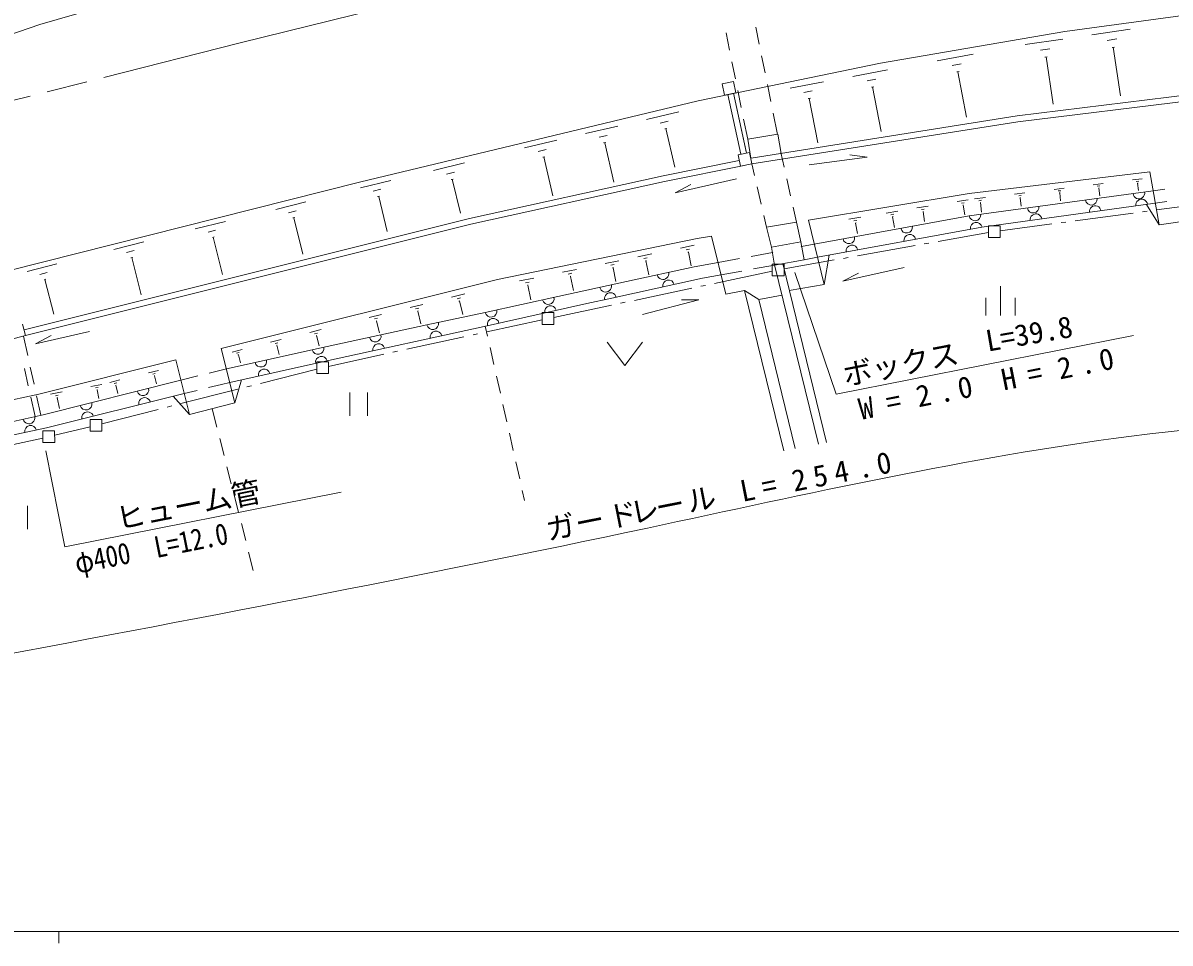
# Model space of a CAD drawing. Units: millimetres, scale not verified. Extents: x 40000 to 680000, y 20000 to 380000.
# Drawn here: x 164950 to 262869, y 204000 to 282538 of the extents above; entities that cross this region are included whole.
import ezdxf
from ezdxf.enums import TextEntityAlignment as Align

# ---------------------------------------------------------------- set-up
doc = ezdxf.new("R2010")
doc.units = ezdxf.units.MM
doc.header["$LTSCALE"] = 1000
doc.linetypes.add('CHAIN', pattern=[18.5, 12, -1.5, 3.5, -1.5])
for name, color, linetype, lineweight in [('M-BGD', 7, 'Continuous', 13), ('M-BMK', 2, 'CHAIN', 13), ('M-BMK-ROW', 30, 'Continuous', 13), ('M-STR-HTXT', 7, 'Continuous', 13), ('M-TTL-BAND', 7, 'Continuous', 13)]:
    doc.layers.add(name, color=color, linetype=linetype, lineweight=lineweight)
doc.styles.add('ＭＳ ゴシック', font='')
doc.styles.get('ＭＳ ゴシック').set_extended_font_data('MS Gothic')

msp = doc.modelspace()

# ---------------------------------------------------------------- linework, layer by layer
at = {"layer": 'M-BGD'}
for p, q in [((166402, 282415), (186167, 288131)), ((276730, 284904), (253891, 281820)), ((166402, 282415), (151955, 277472)), ((227497, 282189), (227798, 280720)), ((256184, 281531), (259458, 282013)), ((224965, 281683), (225266, 280213)), ((253891, 281820), (238141, 279100)), ((250497, 280687), (253711, 281159)), ((257506, 281051), (258327, 281181)), ((251799, 280217), (252600, 280338)), ((257917, 280450), (258117, 280480)), ((258017, 280460), (258629, 276325)), ((238141, 279100), (222581, 275899)), ((225466, 279233), (225767, 277764)), ((227998, 279740), (228299, 278270)), ((242997, 279303), (246061, 279885)), ((252189, 279617), (252390, 279647)), ((252289, 279637), (252892, 275602)), ((235778, 277978), (238742, 278540)), ((244259, 278913), (245030, 279053)), ((244670, 278352), (244860, 278392)), ((244760, 278372), (245492, 274487)), ((225614, 277543), (224633, 277342)), ((224633, 277342), (224834, 276361)), ((225815, 276562), (225614, 277543)), ((228499, 277291), (228800, 275821)), ((230431, 276974), (233295, 277506)), ((237000, 277598), (237741, 277738)), ((224834, 276361), (225815, 276562)), ((225114, 276421), (226218, 271325)), ((225595, 276532), (226708, 271425)), ((225595, 276532), (226678, 271565)), ((225967, 276784), (226268, 275314)), ((231613, 276604), (232324, 276735)), ((237390, 277057), (237581, 277087)), ((237480, 277077), (238203, 273282)), ((264627, 276418), (249828, 274599)), ((193675, 268938), (222581, 275899)), ((231983, 276084), (232164, 276114)), ((232074, 276094), (232796, 272299)), ((264688, 275917), (249888, 274108)), ((218176, 274306), (220949, 274948)), ((226468, 274335), (226818, 272627)), ((227099, 270995), (249808, 274599)), ((229000, 274841), (229371, 273028)), ((212969, 273092), (215743, 273734)), ((219347, 273996), (220038, 274156)), ((219738, 273495), (219908, 273535)), ((219828, 273515), (220591, 270231)), ((227179, 270504), (249888, 274108)), ((207773, 271888), (210526, 272530)), ((214141, 272782), (214832, 272942)), ((214521, 272291), (214702, 272331)), ((214612, 272311), (215394, 268957)), ((226818, 272627), (229401, 273038)), ((227079, 270995), (226818, 272627)), ((229662, 271396), (229401, 273038)), ((208934, 271578), (209625, 271738)), ((226979, 271485), (225997, 271285)), ((225997, 271285), (226198, 270303)), ((227179, 270504), (226979, 271485)), ((229642, 271486), (229927, 270215)), ((235540, 271269), (237022, 271079)), ((199983, 269932), (202646, 270584)), ((209325, 271077), (209495, 271118)), ((209405, 271098), (210177, 267773)), ((219610, 269490), (226098, 270794)), ((219700, 268999), (226518, 270364)), ((226198, 270303), (227179, 270504)), ((227179, 270504), (227410, 269510)), ((232066, 270416), (237022, 271079)), ((201114, 269642), (201785, 269813)), ((203079, 265848), (219600, 269490)), ((261145, 269817), (245715, 267968)), ((261145, 269817), (261928, 265311)), ((163577, 261345), (193675, 268938)), ((193755, 268468), (196358, 269099)), ((194857, 268178), (195507, 268338)), ((201495, 269172), (201665, 269212)), ((201575, 269192), (202287, 266308)), ((203189, 265367), (219700, 268999)), ((220621, 268048), (225848, 269232)), ((220621, 268048), (221953, 268750)), ((227637, 268536), (227976, 267075)), ((230145, 269240), (230473, 267776)), ((252965, 268332), (253836, 268442)), ((256319, 268734), (257170, 268834)), ((256660, 268604), (256870, 268634)), ((256760, 268444), (256820, 268454)), ((256790, 268444), (256871, 267793)), ((259654, 269136), (260475, 269236)), ((259984, 269006), (260194, 269036)), ((260084, 268855), (260134, 268856)), ((260104, 268855), (260185, 268235)), ((262423, 268339), (261426, 268205)), ((195227, 267717), (195398, 267757)), ((195317, 267737), (196050, 264743)), ((245715, 267968), (231998, 265700)), ((244684, 267287), (245635, 267438)), ((245726, 266076), (261426, 268205)), ((246166, 267518), (247117, 267628)), ((246547, 267368), (246777, 267398)), ((249591, 267930), (250482, 268040)), ((249951, 267790), (250171, 267820)), ((250051, 267620), (250111, 267630)), ((250081, 267620), (250172, 266899)), ((253316, 268202), (253536, 268222)), ((253416, 268032), (253476, 268042)), ((253446, 268032), (253526, 267341)), ((186536, 266622), (189109, 267264)), ((187628, 266342), (188268, 266503)), ((230692, 266800), (230976, 265529)), ((238626, 266313), (239628, 266474)), ((241240, 266745), (242211, 266895)), ((241640, 266605), (241881, 266645)), ((241761, 266425), (241821, 266435)), ((241791, 266435), (241921, 265584)), ((245065, 267147), (245305, 267187)), ((245185, 266977), (245245, 266987)), ((245215, 266977), (245346, 266146)), ((246657, 267188), (246717, 267198)), ((246687, 267198), (246777, 266387)), ((246808, 265105), (261607, 267154)), ((261928, 265311), (260856, 267053)), ((261607, 267154), (262604, 267291)), ((165041, 256339), (203069, 265848)), ((165172, 255859), (203189, 265367)), ((179657, 264957), (182231, 265599)), ((187998, 265892), (188159, 265932)), ((188078, 265912), (188851, 262798)), ((228202, 266101), (228433, 265107)), ((230976, 265529), (228433, 265107)), ((230976, 265529), (231338, 263867)), ((231998, 265700), (233332, 260223)), ((232499, 263657), (245726, 266076)), ((235462, 265781), (236464, 265952)), ((235873, 265641), (236123, 265681)), ((235993, 265461), (236063, 265471)), ((236023, 265461), (236184, 264560)), ((239027, 266173), (239287, 266213)), ((239157, 265983), (239227, 266003)), ((239187, 265993), (239348, 265092)), ((261928, 265311), (264912, 265723)), ((180749, 264687), (181400, 264848)), ((228433, 265107), (228834, 263395)), ((232770, 262536), (246808, 265105)), ((172709, 263212), (175262, 263854)), ((181120, 264237), (181280, 264277)), ((181200, 264257), (181992, 261073)), ((205454, 260632), (222516, 264134)), ((221074, 263322), (222246, 263563)), ((223737, 264334), (222516, 264134)), ((223737, 264334), (224941, 259398)), ((228834, 263395), (231348, 263857)), ((231348, 263857), (231629, 262325)), ((231378, 263436), (231458, 263486)), ((231418, 263456), (232499, 263657)), ((173800, 262942), (174431, 263102)), ((174161, 262491), (174321, 262531)), ((174241, 262511), (175044, 259337)), ((217449, 262579), (218621, 262820)), ((217940, 262439), (218231, 262500)), ((221555, 263182), (221855, 263242)), ((221715, 262972), (221785, 262982)), ((221755, 262982), (221996, 261800)), ((226115, 262428), (224289, 262092)), ((228925, 262945), (227099, 262609)), ((229115, 261873), (228834, 263395)), ((228875, 262915), (228965, 262975)), ((231629, 262325), (232770, 262536)), ((233332, 260223), (233761, 262716)), ((165300, 261336), (167853, 261988)), ((211001, 261255), (212193, 261496)), ((214646, 261997), (215817, 262238)), ((215137, 261857), (215427, 261918)), ((215287, 261647), (215367, 261657)), ((215327, 261647), (215568, 260466)), ((216459, 260456), (222236, 261720)), ((218100, 262219), (218171, 262239)), ((218131, 262229), (218381, 261048)), ((222236, 261720), (224289, 262092)), ((227309, 261537), (229095, 261863)), ((229095, 261863), (231629, 262325)), ((229105, 261903), (232847, 246584)), ((229806, 261994), (233538, 246715)), ((234944, 260484), (240171, 261668)), ((166391, 261066), (167022, 261237)), ((166752, 260616), (166912, 260656)), ((166832, 260636), (167584, 257672)), ((205454, 260632), (181875, 254744)), ((207347, 260512), (208558, 260753)), ((211502, 261105), (211792, 261175)), ((211662, 260895), (211732, 260915)), ((211692, 260905), (211943, 259693)), ((215218, 259034), (222948, 260759)), ((222948, 260759), (224540, 261030)), ((224540, 261030), (226326, 261357)), ((234944, 260484), (236275, 261185)), ((207847, 260362), (208148, 260423)), ((208008, 260142), (208088, 260162)), ((208048, 260152), (208299, 258911)), ((210602, 259192), (216459, 260456)), ((226553, 259689), (224941, 259398)), ((226553, 259689), (229893, 246022)), ((226553, 259689), (227775, 258929)), ((230368, 259701), (233332, 260223)), ((248383, 257565), (248382, 260069)), ((197995, 258245), (199086, 258516)), ((201529, 259118), (202661, 259409)), ((202010, 258998), (202290, 259068)), ((202170, 258798), (202240, 258818)), ((202210, 258808), (202491, 257657)), ((204314, 256636), (213085, 258592)), ((204414, 257828), (210602, 259192)), ((213085, 258592), (215218, 259034)), ((217822, 257643), (222658, 258907)), ((221156, 258916), (222658, 258907)), ((229747, 259290), (227775, 258929)), ((227775, 258929), (230874, 246203)), ((247132, 257565), (247131, 259067)), ((249635, 257566), (249634, 259068)), ((194511, 257383), (195562, 257644)), ((198456, 258126), (198736, 258196)), ((198616, 257935), (198686, 257955)), ((198646, 257945), (198917, 256864)), ((199438, 256764), (204414, 257828)), ((164911, 256830), (165172, 255859)), ((190907, 254918), (199438, 256764)), ((191037, 253716), (204314, 256636)), ((194951, 257273), (195212, 257333)), ((195102, 257083), (195172, 257103)), ((195132, 257093), (195392, 256081)), ((204414, 256666), (204607, 255812)), ((165172, 255859), (164210, 255598)), ((164991, 255809), (165358, 254139)), ((166023, 255158), (170639, 256201)), ((166023, 255158), (167355, 255860)), ((189434, 256119), (190396, 256360)), ((189845, 256009), (190085, 256069)), ((189985, 255839), (190045, 255859)), ((190015, 255849), (190236, 254968)), ((181875, 254744), (183048, 250098)), ((182316, 253012), (190907, 254918)), ((182816, 254444), (183677, 254665)), ((186090, 255277), (187001, 255507)), ((186481, 255187), (186701, 255237)), ((186611, 255026), (186661, 255036)), ((186631, 255026), (186832, 254245)), ((204826, 254836), (205156, 253373)), ((214819, 255298), (216322, 253296)), ((216322, 253296), (217823, 255300)), ((177990, 253771), (166295, 250852)), ((177990, 253771), (179163, 249125)), ((182607, 251850), (191037, 253716)), ((183187, 254354), (183397, 254414)), ((183307, 254204), (183357, 254224)), ((183337, 254214), (183507, 253523)), ((165082, 253041), (165405, 251576)), ((165573, 253162), (165895, 251697)), ((175667, 252659), (176518, 252869)), ((180859, 252647), (182316, 253012)), ((166687, 249090), (178431, 252039)), ((170751, 251515), (171672, 251686)), ((172363, 251846), (173234, 252067)), ((172734, 251756), (172954, 251806)), ((176028, 252569), (176238, 252619)), ((176148, 252419), (176208, 252429)), ((176178, 252419), (176348, 251738)), ((178431, 252039), (179889, 252404)), ((181886, 251690), (180784, 251415)), ((181886, 251690), (182607, 251850)), ((183048, 250098), (183598, 252071)), ((205376, 252397), (205705, 250934)), ((166295, 250852), (152558, 247943)), ((166109, 250720), (166476, 249050)), ((166967, 247969), (178712, 250898)), ((167297, 250843), (168308, 251043)), ((167717, 250713), (167968, 250763)), ((171132, 251395), (171362, 251435)), ((171252, 251225), (171312, 251235)), ((171282, 251235), (171432, 250474)), ((172854, 251596), (172914, 251616)), ((172884, 251606), (173064, 250895)), ((179814, 251173), (178712, 250898)), ((192861, 251004), (192862, 249001)), ((194363, 251004), (194364, 249001)), ((165620, 250600), (165986, 248940)), ((167847, 250533), (167918, 250543)), ((167878, 250543), (168058, 249641)), ((177771, 250667), (179163, 249125)), ((179163, 249125), (183048, 250098)), ((205925, 249958), (206254, 248495)), ((152769, 245970), (166687, 249090)), ((181106, 249607), (181505, 248038)), ((152870, 244999), (166967, 247969)), ((181751, 247069), (182121, 245616)), ((206474, 247519), (206804, 246056)), ((207023, 245080), (207353, 243617)), ((182368, 244646), (182738, 243193)), ((182984, 242224), (183354, 240770)), ((207573, 242642), (207765, 241787)), ((165338, 241319), (165339, 239316)), ((183601, 239801), (183971, 238347)), ((184217, 237378), (184616, 235810))]:
    msp.add_line(p, q, dxfattribs=at)
for centre, start, end in [((256140, 267492), 187.71128, 7.71128), ((260205, 268024), 186.34042, 9.08213), ((260446, 266993), 7.86939, 187.86939), ((251183, 266819), 187.71128, 7.71128), ((256481, 266431), 7.86939, 187.86939), ((246217, 266146), 187.71128, 7.71128), ((246327, 265015), 10.36129, 190.36129), ((251424, 265738), 7.86939, 187.86939), ((240379, 265102), 190.36129, 10.36129), ((240650, 263981), 10.36129, 190.36129), ((235453, 264199), 190.36129, 10.36129), ((235724, 263078), 10.36129, 190.36129), ((219583, 261138), 192.33738, 12.33738), ((220064, 260097), 14.36929, 190.77488), ((214687, 260065), 192.17869, 12.17869), ((215098, 259014), 11.62111, 192.29779), ((209791, 259011), 192.43963, 12.43963), ((204904, 257928), 192.43963, 12.43963), ((209981, 257900), 12.57546, 192.57546), ((199928, 256874), 191.99988, 11.99988), ((205095, 256816), 12.57546, 192.57546), ((195022, 255811), 192.23666, 12.23666), ((200209, 255733), 12.39842, 192.39842), ((190136, 254747), 192.49998, 12.49998), ((195313, 254660), 12.39842, 192.39842), ((185250, 253664), 192.49998, 12.49998), ((190427, 253586), 12.49742, 192.49742), ((185541, 252503), 12.49742, 192.49742), ((175187, 251227), 194.06761, 14.06761), ((170331, 250003), 194.06761, 14.06761), ((175338, 250055), 14.03877, 194.03877), ((165465, 248819), 192.63893, 12.63893), ((170472, 248841), 14.03877, 194.03877), ((165606, 247678), 11.88554, 191.88554)]:
    msp.add_arc(centre, 501, start, end, dxfattribs=at)
at = {"layer": 'M-BMK'}
for q in [(202990, 285665), (164052, 275905)]:
    msp.add_line((183496, 280850), q, dxfattribs=at)
at = {"layer": 'M-BMK-ROW'}
for p, q in [((260909, 266470), (260513, 266417)), ((266123, 267166), (261702, 266576)), ((252781, 265385), (248360, 264795)), ((253971, 265544), (253574, 265491)), ((259720, 266311), (254764, 265650)), ((247359, 264645), (243068, 263882)), ((247359, 265225), (248360, 265226)), ((247359, 264224), (247359, 265225)), ((248360, 265226), (248361, 264224)), ((241099, 263531), (236176, 262656)), ((242281, 263742), (241887, 263672)), ((248361, 264224), (247359, 264224)), ((235389, 262516), (234995, 262446)), ((228915, 261953), (229917, 261954)), ((228916, 260952), (228915, 261953)), ((234207, 262306), (229917, 261543)), ((229917, 261954), (229917, 260952)), ((228915, 261342), (223992, 260304)), ((229917, 260952), (228916, 260952)), ((222035, 259892), (217142, 258860)), ((223209, 260139), (222818, 260057)), ((216360, 258695), (215968, 258613)), ((209261, 256808), (209260, 257810)), ((209260, 257810), (210262, 257810)), ((215185, 258448), (210262, 257409)), ((210262, 257810), (210262, 256809)), ((209261, 257199), (204546, 256171)), ((210262, 256809), (209261, 256808)), ((202592, 255745), (197707, 254680)), ((203764, 256000), (203373, 255915)), ((190037, 252615), (190036, 253616)), ((190036, 253616), (191038, 253616)), ((195752, 254254), (191038, 253226)), ((191038, 253616), (191038, 252615)), ((196925, 254509), (196534, 254424)), ((190036, 252995), (185221, 251769)), ((191038, 252615), (190037, 252615)), ((183283, 251275), (178437, 250041)), ((184446, 251571), (184058, 251473)), ((177662, 249844), (177274, 249745)), ((176499, 249548), (171684, 248321)), ((170682, 248070), (167659, 247338)), ((170682, 248701), (171683, 248702)), ((170682, 247700), (170682, 248701)), ((171683, 248702), (171684, 247700)), ((161602, 246015), (166657, 247107)), ((166657, 247718), (167658, 247719)), ((166657, 246717), (166657, 247718)), ((167658, 247719), (167659, 246717)), ((171684, 247700), (170682, 247700)), ((167659, 246717), (166657, 246717))]:
    msp.add_line(p, q, dxfattribs=at)
at = {"layer": 'M-STR-HTXT'}
for p, q in [((234365, 250838), (230848, 261223)), ((234365, 250838), (259737, 255856)), ((168534, 237826), (166918, 246016)), ((168534, 237826), (192114, 242482))]:
    msp.add_line(p, q, dxfattribs=at)
msp.add_open_spline([(159516, 227869), (179116, 231570), (198717, 235271), (218275, 239427), (231928, 242328), (245561, 245451), (259345, 247233), (278646, 249729), (298243, 249596), (317840, 249463)], degree=3, knots=[0, 0, 0, 0, 1, 1, 1, 2, 2, 2, 3, 3, 3, 3], dxfattribs=at)
at = {"layer": 'M-TTL-BAND'}
for p, q in [((40000, 205000), (579000, 205000)), ((168000, 205000), (168000, 204000))]:
    msp.add_line(p, q, dxfattribs=at)

# ---------------------------------------------------------------- texts
at = {"layer": 'M-STR-HTXT', "style": 'ＭＳ ゴシック'}
for s, rotation, p in [('L=39.8', 9.86, (247398, 253937)), ('ボックス', 11.184, (235256, 251019)), ('0', 11.184, (257105, 252270)), ('2', 11.184, (253560, 251567)), ('H', 11.184, (248774, 250624)), ('=', 11.184, (250977, 251055)), ('.', 11.184, (255453, 251948)), ('2', 11.184, (241495, 249189)), ('0', 11.184, (245039, 249881)), ('W', 11.184, (236602, 248119)), ('=', 11.184, (238922, 248677)), ('.', 11.184, (243387, 249560)), ('0', 11.184, (238115, 243412)), ('5', 11.184, (232688, 242338)), ('4', 11.184, (234481, 242690)), ('2', 11.184, (230886, 241987)), ('.', 11.184, (236463, 243081)), ('ヒューム管', 11.184, (173220, 238749)), ('ル', 11.184, (221915, 240211)), ('L', 11.184, (226471, 241114)), ('=', 11.184, (228313, 241475)), ('ド', 11.184, (215186, 238876)), ('レ', 11.184, (217079, 239248)), ('ー', 11.184, (219241, 239679)), ('ガ', 11.184, (209889, 237833)), ('ー', 11.184, (212383, 238325))]:
    msp.add_text(s, height=1833, rotation=rotation, dxfattribs=at).set_placement(p, align=Align.BOTTOM_LEFT)
at = {"layer": 'M-STR-HTXT', "style": 'ＭＳ ゴシック', "width": 0.85}
msp.add_text('φ400\u3000L=12.0', height=1833, rotation=11.184, dxfattribs=at).set_placement((169676, 234982), align=Align.BOTTOM_LEFT)

doc.saveas('drawing.dxf')
